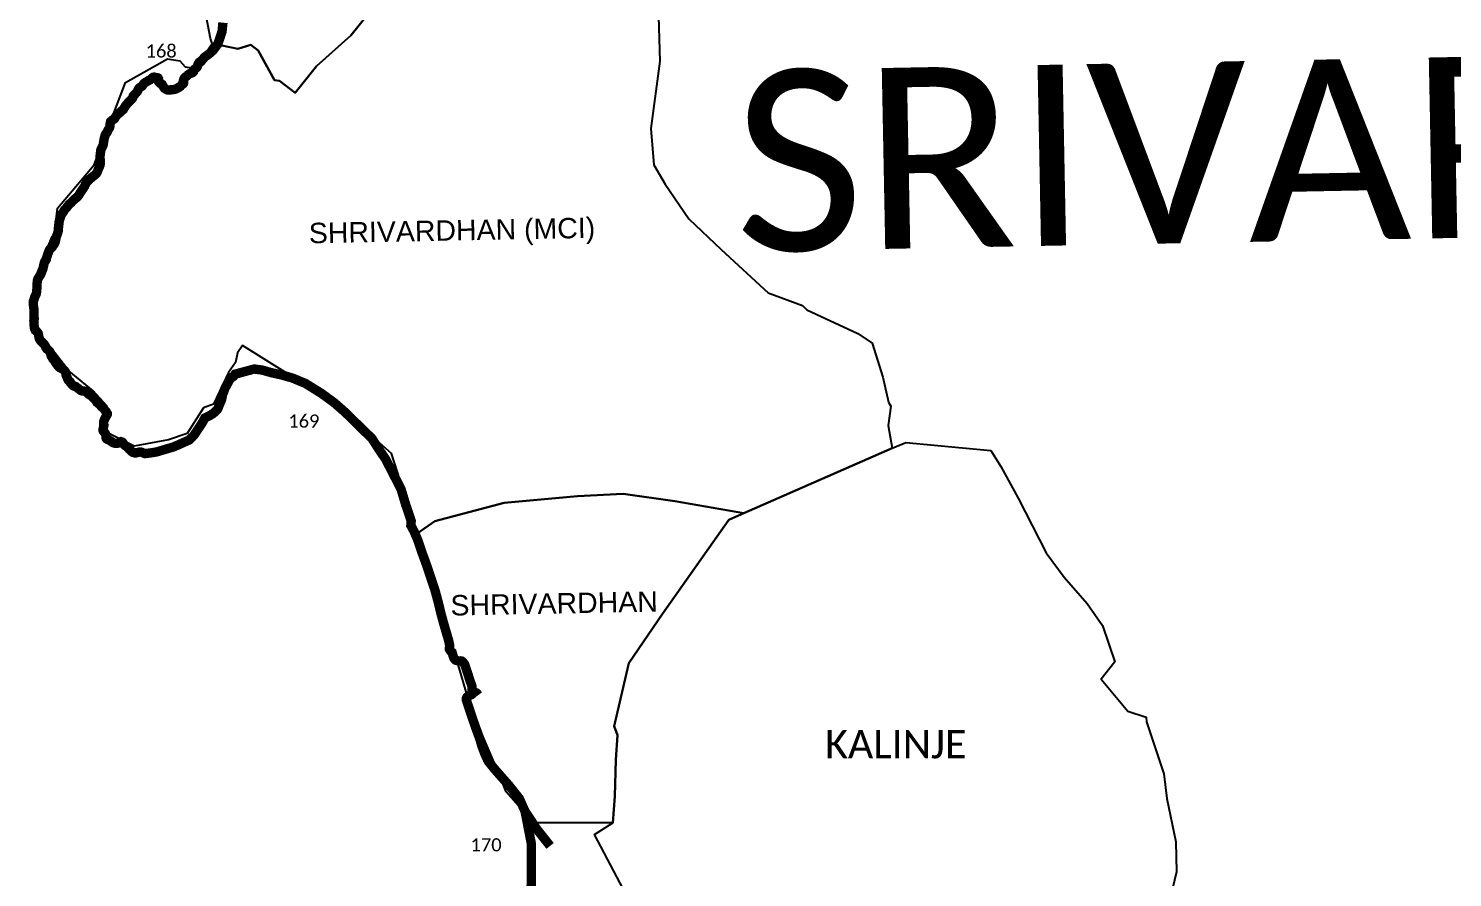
# Model space of a CAD drawing. Header units: metres. Extents: x 0 to 561379, y 0 to 4092696.
# Drawn here: x 287262 to 294857, y 1994576 to 1999103 of the extents above; entities that cross this region are included whole.
import ezdxf

# ---------------------------------------------------------------- set-up
doc = ezdxf.new("R2010")
doc.units = ezdxf.units.M
for name, color, linetype in [('COASTLINE', 5, 'Continuous'), ('NATURALLY PROTECTED', 3, 'Continuous'), ('TALUKA NAME', 5, 'Continuous'), ('village', 32, 'Continuous'), ('VILLAGE NAME', 250, 'Continuous')]:
    doc.layers.add(name, color=color, linetype=linetype)
doc.styles.get("Standard").update_dxf_attribs({"font": 'calibri.ttf'})

msp = doc.modelspace()

# ---------------------------------------------------------------- linework, layer by layer
at = {"layer": 'COASTLINE', "const_width": 50, "flags": 128}
msp.add_lwpolyline([(288299.3, 1999134), (288294.6, 1999086.3), (288283.9, 1999054), (288271.9, 1999020.2), (288246.2, 1998986), (288225.6, 1998967.5), (288203.9, 1998951.8), (288201.4, 1998949.5), (288198.5, 1998946.5), (288191.9, 1998938.8), (288188.8, 1998935.3), (288185.9, 1998931.3), (288183.5, 1998927.9), (288180.5, 1998925.4), (288177.6, 1998924.8), (288175.7, 1998924.8), (288173, 1998922.9), (288169.9, 1998918.9), (288166.7, 1998913.2), (288165.6, 1998907.8), (288163.8, 1998901.3), (288160.9, 1998896.4), (288157.4, 1998892.7), (288153.6, 1998889.9), (288148.9, 1998886.1), (288145.2, 1998882.8), (288143.6, 1998878.6), (288142.7, 1998873.6), (288141, 1998870.8), (288139, 1998869), (288135.4, 1998866.8), (288132.6, 1998865.7), (288127.9, 1998864.4), (288123.5, 1998862.5), (288118.8, 1998859.7), (288114.3, 1998856.7), (288110.2, 1998852.2), (288105.9, 1998848.7), (288101.8, 1998846), (288098.8, 1998844.1), (288095.7, 1998840.8), (288093, 1998837.7), (288091, 1998833.6), (288089.1, 1998828.7), (288088.3, 1998825.2), (288089.2, 1998822.4), (288090.5, 1998818.7), (288090.5, 1998815.9), (288090.2, 1998812.9), (288088.9, 1998809.9), (288087, 1998807.7), (288082.9, 1998805.5), (288079.2, 1998802.3), (288075.7, 1998798.2), (288072.7, 1998794.8), (288069.1, 1998792), (288064.4, 1998788.7), (288059.1, 1998786.5), (288052.1, 1998782.3), (288049.2, 1998780.6), (288043.4, 1998779.3), (288040.9, 1998778.2), (288032.8, 1998777.1), (288031, 1998777.1), (288027.2, 1998777.1), (288022.4, 1998776.3), (288019.6, 1998775.3), (288015.5, 1998774.5), (288012, 1998774.3), (288006.5, 1998774.8), (288001.4, 1998776.1), (287997.7, 1998777.8), (287992.4, 1998781.2), (287987.1, 1998784.3), (287983.9, 1998789.1), (287981.1, 1998795.2), (287978.3, 1998798.6), (287976.3, 1998802), (287974.9, 1998805.4), (287972.4, 1998807.3), (287968.8, 1998809), (287964.1, 1998810.7), (287960.3, 1998814.1), (287956.8, 1998818.3), (287955, 1998822.7), (287955, 1998825.9), (287955, 1998829.8), (287955.4, 1998832.4), (287955.6, 1998835.7), (287954.7, 1998837.6), (287953, 1998839.4), (287950.9, 1998840.4), (287948.1, 1998841), (287944.8, 1998841), (287939.5, 1998841.8), (287934.4, 1998843.4), (287930.5, 1998843.4), (287926.5, 1998842.8), (287922.1, 1998839.2), (287914, 1998831.6), (287910.3, 1998828.8), (287905.8, 1998827.4), (287901.6, 1998825.3), (287897.6, 1998822.2), (287893.4, 1998819.9), (287891, 1998818.6), (287887.2, 1998816.2), (287880.1, 1998811.2), (287875.8, 1998807.3), (287872.2, 1998802.3), (287870.2, 1998798.2), (287866.3, 1998794.5), (287863.8, 1998792.9), (287861.4, 1998791.5), (287857.8, 1998789.4), (287852.6, 1998785.4), (287849.5, 1998780.9), (287846.4, 1998776.3), (287844.4, 1998769.7), (287842.4, 1998765.7), (287838.5, 1998761.6), (287832.6, 1998755.9), (287828.1, 1998750.7), (287822.6, 1998745.6), (287820.3, 1998741.8), (287819.2, 1998737.4), (287817.8, 1998732.6), (287815.3, 1998728), (287811.4, 1998724.3), (287807.9, 1998721.2), (287804.3, 1998718.2), (287799.7, 1998713.5), (287797.3, 1998710.8), (287792.8, 1998705.8), (287788.6, 1998701.3), (287785, 1998696.8), (287779.3, 1998690), (287776.1, 1998684), (287771.9, 1998677.9), (287769.1, 1998672.4), (287765.5, 1998669), (287754.4, 1998659.6), (287749.7, 1998654.3), (287744.5, 1998650.2), (287740.1, 1998647.6), (287734.3, 1998642.7), (287731.5, 1998638), (287727.8, 1998633.4), (287723.9, 1998627.2), (287721.1, 1998622), (287716.2, 1998618.4), (287711.2, 1998615.8), (287708.9, 1998612.9), (287704.1, 1998609.6), (287700.5, 1998606.7), (287698.9, 1998600.5), (287697.7, 1998594.8), (287696.5, 1998587.7), (287696.5, 1998581.5), (287695.6, 1998577.6), (287694, 1998572.9), (287691.3, 1998569.1), (287688.6, 1998564.6), (287684.9, 1998557.9), (287682.3, 1998550.3), (287678.7, 1998545.4), (287675.1, 1998541.8), (287673, 1998538.5), (287671.3, 1998534.4), (287669.6, 1998527.3), (287667.3, 1998520.8), (287665.4, 1998511.4), (287662.8, 1998496), (287660.9, 1998482.4), (287658.2, 1998475.5), (287652.4, 1998464.4), (287648.1, 1998455.3), (287645.4, 1998433.4), (287643.9, 1998422.5), (287644, 1998411.4), (287646, 1998397.4), (287646, 1998385.7), (287644.3, 1998375.8), (287639.3, 1998362.9), (287634.7, 1998352.3), (287628.8, 1998336.8), (287622.8, 1998327.9), (287615.9, 1998321.6), (287604, 1998312.3), (287586.6, 1998297.7), (287575.2, 1998286.4), (287569.8, 1998278.4), (287564.9, 1998269.2), (287560.6, 1998260), (287553, 1998248.4), (287546.8, 1998239.6), (287539.7, 1998228.9), (287531.3, 1998215.5), (287523.2, 1998204.7), (287512.2, 1998196.1), (287498.3, 1998183.7), (287489.2, 1998173.9), (287478.6, 1998164.6), (287471.4, 1998156), (287465.6, 1998147.4), (287456.1, 1998137.8), (287448.5, 1998125.2), (287441.3, 1998115.8), (287436.3, 1998108.6), (287433.3, 1998098.7), (287429, 1998084.8), (287425.8, 1998072.1), (287423.2, 1998048.3), (287422, 1998038), (287422, 1998031.5), (287420.7, 1998020.7), (287417.8, 1998011.4), (287415.7, 1998004.8), (287410.8, 1997992.9), (287408.2, 1997979.2), (287405.7, 1997969.2), (287404.8, 1997964.1), (287401.5, 1997956.5), (287398.1, 1997951.3), (287394.6, 1997947.2), (287391.6, 1997942.4), (287388.8, 1997937), (287375.8, 1997924.8), (287373.1, 1997920.3), (287369, 1997910), (287365.4, 1997900.6), (287362, 1997888.5), (287359.5, 1997881.4), (287357.6, 1997871.9), (287354.7, 1997866.8), (287351, 1997863.7), (287348.2, 1997858.7), (287346.3, 1997852.5), (287344.4, 1997844.2), (287341.7, 1997831.4), (287338.7, 1997819), (287334.5, 1997809.9), (287330.8, 1997799.8), (287327, 1997790.3), (287322, 1997783.5), (287318, 1997776.9), (287312.6, 1997768.3), (287309.5, 1997758.7), (287308.2, 1997741.9), (287307.1, 1997728.9), (287307.1, 1997715), (287306.2, 1997702.9), (287305.1, 1997694.6), (287302.8, 1997685.4), (287299.1, 1997677.6), (287294.7, 1997669.1), (287292.3, 1997659.3), (287288.5, 1997648.9), (287287.5, 1997641.8), (287289.4, 1997619.6), (287291.1, 1997609.3), (287292, 1997592.7), (287292, 1997579.7), (287292.8, 1997553.7), (287290.9, 1997544), (287292.4, 1997531.1), (287292.4, 1997521.2), (287293.1, 1997509.4), (287294.8, 1997502.2), (287298.8, 1997493.8), (287305.5, 1997488.9), (287310.2, 1997483.2), (287314, 1997477.7), (287315.3, 1997471.9), (287316.4, 1997465.9), (287318.1, 1997457.8), (287320.4, 1997448.3), (287324.3, 1997442.2), (287329.1, 1997435), (287333.4, 1997430.6), (287341.1, 1997424.5), (287346.8, 1997417.9), (287351.1, 1997411.8), (287354.1, 1997403.6), (287356.9, 1997399.2), (287359.8, 1997394.6), (287363.9, 1997391), (287368.4, 1997388.4), (287374.7, 1997381.9), (287379.2, 1997373.4), (287380.3, 1997367.6), (287382.3, 1997362.6), (287384.1, 1997355.9), (287386.4, 1997352.2), (287389.8, 1997345.7), (287393.2, 1997340.5), (287397.8, 1997336.6), (287402.5, 1997328.8), (287405.9, 1997323.2), (287409.5, 1997317.5), (287414.8, 1997310), (287419.9, 1997303.4), (287424.4, 1997298.5), (287429.8, 1997294.2), (287437.1, 1997290.6), (287442.9, 1997287.9), (287448.2, 1997283.9), (287453.2, 1997279.4), (287456.7, 1997275.8), (287458.7, 1997272.2), (287460.5, 1997268.8), (287462, 1997260.7), (287462.7, 1997255.1), (287464.9, 1997249.2), (287468.2, 1997243.9), (287470.9, 1997235.8), (287473.2, 1997230.4), (287476.3, 1997225.6), (287481, 1997221.8), (287484.5, 1997219.1), (287487.1, 1997213.1), (287490.9, 1997208.8), (287496.5, 1997202.5), (287500.1, 1997198.8), (287505.5, 1997196.1), (287514.4, 1997193.7), (287519, 1997189.4), (287526.2, 1997184.7), (287537, 1997176), (287543, 1997172.1), (287547.7, 1997170.7), (287554.8, 1997170), (287558.8, 1997169.6), (287565.2, 1997168.2), (287570.6, 1997165.6), (287577.3, 1997159.4), (287584.8, 1997151.8), (287592.5, 1997147.3), (287603.7, 1997138.8), (287607.2, 1997134.2), (287611.1, 1997129.9), (287621.1, 1997122.2), (287627.3, 1997109.5), (287635.4, 1997103.4), (287640.4, 1997098.6), (287646.4, 1997093.8), (287648.3, 1997089.9), (287651.8, 1997085.8), (287657.7, 1997081.8), (287665.9, 1997073.3), (287670.7, 1997066.1), (287674.7, 1997061.9), (287679.7, 1997055.3), (287682.3, 1997050.5), (287682.1, 1997045.2), (287679.6, 1997040.6), (287677, 1997035.9), (287672.8, 1997028.2), (287666.6, 1997016.9), (287664, 1997009.4), (287662.6, 1997004), (287662.6, 1996999.3), (287662.6, 1996993.5), (287664.4, 1996989), (287664.4, 1996986.1), (287661.4, 1996972.8), (287659.7, 1996965.4), (287659.4, 1996959.9), (287661.7, 1996955.3), (287666.8, 1996950.9), (287669.4, 1996947.4), (287672.1, 1996943.4), (287674.6, 1996935.7), (287675.7, 1996926.5), (287676.5, 1996918.5), (287679.5, 1996914.1), (287686, 1996910.4), (287692.1, 1996908.1), (287699.6, 1996903.9), (287705.5, 1996900.2), (287710.1, 1996896.2), (287715.7, 1996893.3), (287723.3, 1996891.5), (287730.3, 1996890.4), (287735.2, 1996890.7), (287740.4, 1996892.1), (287745.4, 1996894.5), (287748.9, 1996895.8), (287753.1, 1996897), (287757.2, 1996899.4), (287761.6, 1996897.9), (287765.8, 1996894.3), (287769.7, 1996888.5), (287773.3, 1996883.4), (287777.7, 1996879.1), (287783.1, 1996875.8), (287786.5, 1996873.8), (287793.4, 1996866.8), (287798.9, 1996860), (287805.4, 1996855.4), (287811.4, 1996849.2), (287815.7, 1996844.9), (287820.3, 1996842.4), (287827.3, 1996840.2), (287837.1, 1996840.3), (287841.1, 1996841.2), (287850, 1996843.4), (287856.1, 1996844.7), (287864.2, 1996844), (287882.8, 1996836.1), (287915.9, 1996840.3), (287945.6, 1996845.1), (288034.8, 1996871.6), (288057.6, 1996881.1), (288120.3, 1996909.4), (288143.9, 1996932.5), (288172.2, 1996974.8), (288175.6, 1996980), (288188.1, 1996998.8), (288203.2, 1997026.6), (288208.2, 1997029.1), (288227, 1997037.6), (288243.4, 1997047.6), (288256, 1997057.3), (288272.1, 1997074.6), (288280, 1997095.6), (288292, 1997123.2), (288298.1, 1997152.5), (288305, 1997170.2), (288310.8, 1997185.9), (288327.2, 1997215.2), (288334.1, 1997228.7), (288342.8, 1997239.2), (288356.1, 1997248.1), (288363.9, 1997259.7), (288466.3, 1997287.3), (288507.9, 1997281.8), (288558.8, 1997267.4), (288609.7, 1997256.1), (288668.7, 1997239.6), (288739.2, 1997210.4), (288823.9, 1997157.8), (288893.1, 1997107.4), (288955.6, 1997052.5), (289014.5, 1996994.1), (289093.6, 1996917.3), (289133.5, 1996855.7), (289167, 1996806.6), (289203.6, 1996735.7), (289249.4, 1996646), (289274.2, 1996563.4), (289287.7, 1996524.8), (289303.4, 1996477.4), (289301.5, 1996453.1), (289318.6, 1996421.4), (289338.9, 1996373.9), (289359.6, 1996311.9), (289387.3, 1996236.3), (289429.2, 1996111.3), (289446.3, 1996048), (289463, 1995980.4), (289466.7, 1995966.2), (289478.1, 1995925.1), (289503.3, 1995838.6), (289507.9, 1995817.3), (289507.9, 1995809.6), (289507.6, 1995803.2), (289506.4, 1995797.5), (289506.8, 1995793.5), (289510.3, 1995788.1), (289514.8, 1995782.2), (289521.6, 1995776.3), (289525.6, 1995760.8), (289531.2, 1995745.1), (289537.2, 1995737.4), (289541.7, 1995734), (289549.7, 1995731.7), (289559.7, 1995730.3), (289565.5, 1995731), (289573.3, 1995729.7), (289578.7, 1995725.4), (289588.3, 1995712.4), (289603.4, 1995667.6), (289616.5, 1995626.9), (289626.9, 1995597.4), (289627.8, 1995577.8), (289629.2, 1995565.1), (289628.5, 1995555.5), (289623.3, 1995550), (289609.1, 1995544), (289601.5, 1995538.1), (289597.5, 1995530), (289597.6, 1995521.3), (289604.7, 1995500.4), (289627.1, 1995433.3), (289646.4, 1995377), (289658.3, 1995345.5), (289670.3, 1995310.8), (289679.1, 1995280.3), (289695.2, 1995236.9), (289709.8, 1995205), (289716.8, 1995192.3), (289724.5, 1995183), (289742.8, 1995160.1), (289778.8, 1995118.9), (289825.8, 1995065.5), (289879.7, 1994997.3), (289910.5, 1994928.7), (289944.8, 1994752.6), (289944.8, 1994553.8), (289932.8, 1994406.6)], dxfattribs=at)
at = {"layer": 'NATURALLY PROTECTED', "const_width": 50, "flags": 128}
for points in [[(288246.2, 1998986), (288225.6, 1998967.5), (288203.9, 1998951.8), (288201.4, 1998949.5), (288198.5, 1998946.5), (288191.9, 1998938.8), (288188.8, 1998935.3), (288185.9, 1998931.3), (288183.5, 1998927.9), (288180.5, 1998925.4), (288177.6, 1998924.8), (288175.7, 1998924.8), (288173, 1998922.9), (288169.9, 1998918.9), (288166.7, 1998913.2), (288165.6, 1998907.8), (288163.8, 1998901.3), (288160.9, 1998896.4), (288157.4, 1998892.7), (288153.6, 1998889.9), (288148.9, 1998886.1), (288145.2, 1998882.8), (288143.6, 1998878.6), (288142.7, 1998873.6), (288141, 1998870.8), (288139, 1998869), (288135.4, 1998866.8), (288132.6, 1998865.7), (288127.9, 1998864.4), (288123.5, 1998862.5), (288118.8, 1998859.7), (288114.3, 1998856.7), (288110.2, 1998852.2), (288105.9, 1998848.7), (288101.8, 1998846), (288098.8, 1998844.1), (288095.7, 1998840.8), (288093, 1998837.7), (288091, 1998833.6), (288089.1, 1998828.7), (288088.3, 1998825.2), (288089.2, 1998822.4), (288090.5, 1998818.7), (288090.5, 1998815.9), (288090.2, 1998812.9), (288088.9, 1998809.9), (288087, 1998807.7), (288082.9, 1998805.5), (288079.2, 1998802.3), (288075.7, 1998798.2), (288072.7, 1998794.8), (288069.1, 1998792), (288064.4, 1998788.7), (288059.1, 1998786.5), (288052.1, 1998782.3), (288049.2, 1998780.6), (288043.4, 1998779.3), (288040.9, 1998778.2), (288032.8, 1998777.1), (288031, 1998777.1), (288027.2, 1998777.1), (288022.4, 1998776.3), (288019.6, 1998775.3), (288015.5, 1998774.5), (288012, 1998774.3), (288006.5, 1998774.8), (288001.4, 1998776.1), (287997.7, 1998777.8), (287992.4, 1998781.2), (287987.1, 1998784.3), (287983.9, 1998789.1), (287981.1, 1998795.2), (287978.3, 1998798.6), (287976.3, 1998802), (287974.9, 1998805.4), (287972.4, 1998807.3), (287968.8, 1998809), (287964.1, 1998810.7), (287960.3, 1998814.1), (287956.8, 1998818.3), (287955, 1998822.7), (287955, 1998825.9), (287955, 1998829.8), (287955.4, 1998832.4), (287955.6, 1998835.7), (287954.7, 1998837.6), (287953, 1998839.4), (287950.9, 1998840.4), (287949, 1998840.8)], [(287949, 1998840.8), (287948.1, 1998841), (287944.8, 1998841), (287939.5, 1998841.8), (287934.4, 1998843.4), (287930.5, 1998843.4), (287926.5, 1998842.8), (287922.1, 1998839.2), (287914, 1998831.6), (287910.3, 1998828.8), (287905.8, 1998827.4), (287901.6, 1998825.3), (287897.6, 1998822.2), (287893.4, 1998819.9), (287891, 1998818.6), (287887.2, 1998816.2), (287880.1, 1998811.2), (287875.8, 1998807.3), (287872.2, 1998802.3), (287870.2, 1998798.2), (287866.3, 1998794.5), (287863.8, 1998792.9), (287861.4, 1998791.5), (287857.8, 1998789.4), (287852.6, 1998785.4), (287849.5, 1998780.9), (287846.4, 1998776.3), (287844.4, 1998769.7), (287842.4, 1998765.7), (287838.5, 1998761.6), (287832.6, 1998755.9), (287828.1, 1998750.7), (287822.6, 1998745.6), (287820.3, 1998741.8), (287819.2, 1998737.4), (287817.8, 1998732.6), (287815.3, 1998728), (287811.4, 1998724.3), (287807.9, 1998721.2), (287804.3, 1998718.2), (287799.7, 1998713.5), (287797.3, 1998710.8), (287792.8, 1998705.8), (287788.6, 1998701.3), (287785, 1998696.8), (287779.3, 1998690), (287776.1, 1998684), (287771.9, 1998677.9), (287769.1, 1998672.4), (287765.5, 1998669), (287754.4, 1998659.6), (287749.7, 1998654.3), (287744.5, 1998650.2), (287740.1, 1998647.6), (287734.3, 1998642.7), (287731.5, 1998638), (287727.8, 1998633.4), (287723.9, 1998627.2), (287721.1, 1998622), (287716.2, 1998618.4), (287711.2, 1998615.8), (287708.9, 1998612.9), (287704.1, 1998609.6), (287700.5, 1998606.7), (287698.9, 1998600.5), (287697.7, 1998594.8), (287696.5, 1998587.7), (287696.5, 1998581.5), (287695.6, 1998577.6), (287694, 1998572.9), (287691.3, 1998569.1), (287688.6, 1998564.6), (287684.9, 1998557.9), (287682.3, 1998550.3), (287678.7, 1998545.4), (287675.1, 1998541.8), (287673, 1998538.5), (287671.3, 1998534.4), (287669.6, 1998527.3), (287667.3, 1998520.8), (287665.4, 1998511.4), (287662.8, 1998496), (287660.9, 1998482.4), (287658.2, 1998475.5), (287652.4, 1998464.4), (287648.1, 1998455.3), (287645.4, 1998433.4), (287643.9, 1998422.5), (287644, 1998411.4), (287646, 1998397.4), (287646, 1998385.7), (287644.3, 1998375.8), (287639.3, 1998362.9), (287634.7, 1998352.3), (287628.8, 1998336.8), (287622.8, 1998327.9), (287615.9, 1998321.6), (287604, 1998312.3), (287586.6, 1998297.7), (287575.2, 1998286.4), (287569.8, 1998278.4), (287564.9, 1998269.2), (287560.6, 1998260), (287553, 1998248.4), (287546.8, 1998239.6), (287539.7, 1998228.9), (287531.3, 1998215.5), (287523.2, 1998204.7), (287512.2, 1998196.1), (287498.3, 1998183.7), (287489.2, 1998173.9), (287478.6, 1998164.6), (287471.4, 1998156), (287465.6, 1998147.4), (287456.1, 1998137.8), (287448.5, 1998125.2), (287441.3, 1998115.8), (287436.3, 1998108.6), (287433.3, 1998098.7), (287429, 1998084.8), (287425.8, 1998072.1), (287423.2, 1998048.3), (287422, 1998038), (287422, 1998031.5), (287420.7, 1998020.7), (287417.8, 1998011.4), (287415.7, 1998004.8), (287410.8, 1997992.9), (287408.2, 1997979.2), (287405.7, 1997969.2), (287404.8, 1997964.1), (287401.5, 1997956.5), (287398.1, 1997951.3), (287394.6, 1997947.2), (287391.6, 1997942.4), (287388.8, 1997937), (287375.8, 1997924.8), (287373.1, 1997920.3), (287369, 1997910), (287365.4, 1997900.6), (287362, 1997888.5), (287359.5, 1997881.4), (287357.6, 1997871.9), (287354.7, 1997866.8), (287351, 1997863.7), (287348.2, 1997858.7), (287346.3, 1997852.5), (287344.4, 1997844.2), (287341.7, 1997831.4), (287338.7, 1997819), (287334.5, 1997809.9), (287330.8, 1997799.8), (287327, 1997790.3), (287322, 1997783.5), (287318, 1997776.9), (287312.6, 1997768.3), (287309.5, 1997758.7), (287308.2, 1997741.9), (287307.1, 1997728.9), (287307.1, 1997715), (287306.2, 1997702.9), (287305.1, 1997694.6), (287302.8, 1997685.4)], [(287302.7, 1997685.2), (287299.1, 1997677.6), (287294.7, 1997669.1), (287292.3, 1997659.3), (287288.5, 1997648.9), (287287.5, 1997641.8), (287289.4, 1997619.6), (287291.1, 1997609.3), (287292, 1997592.7), (287292, 1997579.7), (287292.8, 1997553.7), (287290.9, 1997544), (287292.4, 1997531.1), (287292.4, 1997521.2), (287293.1, 1997509.4), (287294.8, 1997502.2), (287298.8, 1997493.8), (287305.5, 1997488.9), (287310.2, 1997483.2), (287314, 1997477.7), (287315.3, 1997471.9), (287316.4, 1997465.9), (287318.1, 1997457.8), (287320.4, 1997448.3), (287324.3, 1997442.2), (287329.1, 1997435), (287333.4, 1997430.6), (287341.1, 1997424.5), (287346.8, 1997417.9), (287351.1, 1997411.8), (287354.1, 1997403.6), (287356.9, 1997399.2), (287359.8, 1997394.6), (287363.9, 1997391), (287368.4, 1997388.4), (287374.7, 1997381.9), (287379.2, 1997373.4), (287380.3, 1997367.6), (287382.3, 1997362.6), (287384.1, 1997355.9), (287386.4, 1997352.2), (287389.8, 1997345.7), (287393.2, 1997340.5), (287397.8, 1997336.6), (287402.5, 1997328.8), (287405.9, 1997323.2), (287409.5, 1997317.5), (287414.8, 1997310), (287419.9, 1997303.4), (287424.4, 1997298.5), (287429.8, 1997294.2), (287437.1, 1997290.6), (287442.9, 1997287.9), (287448.2, 1997283.9), (287453.2, 1997279.4), (287456.7, 1997275.8), (287458.7, 1997272.2), (287460.5, 1997268.8), (287462, 1997260.7), (287462.7, 1997255.1), (287464.9, 1997249.2), (287468.2, 1997243.9), (287470.9, 1997235.8), (287473.2, 1997230.4), (287476.3, 1997225.6), (287481, 1997221.8), (287484.5, 1997219.1)], [(287484.5, 1997219.1), (287487.1, 1997213.1), (287490.9, 1997208.8), (287496.5, 1997202.5), (287500.1, 1997198.8), (287505.5, 1997196.1), (287514.4, 1997193.7), (287519, 1997189.4), (287526.2, 1997184.7), (287537, 1997176), (287543, 1997172.1), (287547.7, 1997170.7), (287554.8, 1997170), (287558.8, 1997169.6), (287565.2, 1997168.2), (287570.6, 1997165.6), (287577.3, 1997159.4), (287584.8, 1997151.8), (287592.5, 1997147.3), (287603.7, 1997138.8), (287607.2, 1997134.2), (287611.1, 1997129.9), (287621.1, 1997122.2), (287627.3, 1997109.5), (287635.4, 1997103.4), (287640.4, 1997098.6), (287646.4, 1997093.8), (287648.3, 1997089.9), (287651.8, 1997085.8), (287657.7, 1997081.8), (287665.9, 1997073.3), (287670.7, 1997066.1), (287674.7, 1997061.9), (287679.7, 1997055.3), (287682.3, 1997050.5), (287682.1, 1997045.2), (287679.6, 1997040.6), (287677, 1997035.9), (287672.8, 1997028.2), (287666.6, 1997016.9), (287664, 1997009.4), (287662.6, 1997004), (287662.6, 1996999.3), (287662.6, 1996993.5), (287664.4, 1996989), (287664.4, 1996986.1), (287661.4, 1996972.8), (287659.7, 1996965.4), (287659.4, 1996959.9), (287661.7, 1996955.3), (287666.8, 1996950.9), (287669.4, 1996947.4), (287672.1, 1996943.4), (287674.6, 1996935.7), (287675.7, 1996926.5), (287676.5, 1996918.5), (287679.5, 1996914.1), (287686, 1996910.4), (287692.1, 1996908.1), (287699.6, 1996903.9), (287705.5, 1996900.2), (287710.1, 1996896.2), (287715.7, 1996893.3), (287723.3, 1996891.5), (287730.3, 1996890.4), (287735.2, 1996890.7), (287740.4, 1996892.1), (287745.4, 1996894.5), (287748.9, 1996895.8), (287753.1, 1996897), (287757.2, 1996899.4), (287761.6, 1996897.9), (287765.8, 1996894.3), (287769.7, 1996888.5), (287773.3, 1996883.4), (287777.7, 1996879.1), (287783.1, 1996875.8), (287786.5, 1996873.8), (287793.4, 1996866.8), (287798.9, 1996860), (287805.4, 1996855.4), (287811.4, 1996849.2), (287815.7, 1996844.9), (287820.3, 1996842.4), (287827.3, 1996840.2), (287837.1, 1996840.3), (287841.1, 1996841.2), (287850, 1996843.4), (287856.1, 1996844.7), (287864.2, 1996844), (287882.8, 1996836.1), (287915.9, 1996840.3), (287945.6, 1996845.1), (288034.8, 1996871.6), (288057.6, 1996881.1), (288120.3, 1996909.4), (288143.9, 1996932.5), (288172.2, 1996974.8), (288175.6, 1996980), (288188.1, 1996998.8), (288203.2, 1997026.6), (288208.2, 1997029.1), (288219.9, 1997034.4)], [(289660.8, 1995548.4), (289654.1, 1995557.5), (289650.3, 1995560.6), (289645.1, 1995561), (289638.8, 1995558.8), (289630, 1995554.8), (289623.3, 1995550), (289609.1, 1995544), (289601.5, 1995538.1), (289597.5, 1995530), (289597.6, 1995521.3), (289604.7, 1995500.4), (289627.1, 1995433.3), (289646.4, 1995377), (289658.3, 1995345.5), (289670.3, 1995310.8), (289679.1, 1995280.3), (289695.2, 1995236.9), (289709.8, 1995205), (289716.8, 1995192.3), (289724.5, 1995183), (289742.8, 1995160.1), (289778.8, 1995118.9), (289825.8, 1995065.5), (289879.7, 1994997.3), (289910.5, 1994928.7), (289974.4, 1994831.9), (290044.3, 1994744.4)]]:
    msp.add_lwpolyline(points, dxfattribs=at)
at = {"layer": 'village'}
for points in [[(289069.8, 1999175.1, 0), (288980.6, 1999065.6, 0), (288797.8, 1998901.7, 0), (288684.1, 1998759.6, 0), (288601.1, 1998824.5, 0), (288574.9, 1998828, 0), (288488, 1998985.7, 0), (288447.3, 1999016.4, 0), (288378.3, 1998993.9, 0), (288241.2, 1999023.9, 0), (288232.6, 1999049, 0), (288179.7, 1999330.3, 0)], [(290620.4, 1999227.4, 0), (290628.8, 1998928.7, 0), (290580.7, 1998569.1, 0), (290597.9, 1998376.7, 0), (290657.7, 1998273.8, 0), (290783.1, 1998087.4, 0), (290956.1, 1997924.2, 0), (291207.3, 1997693.5, 0), (291390.1, 1997626, 0), (291413.6, 1997602.3, 0), (291684.6, 1997477.3, 0), (291762.5, 1997425.5, 0), (291818.7, 1997243.3, 0), (291848.8, 1997111.3, 0), (291860.6, 1997088.7, 0), (291847.7, 1996986.3, 0), (291868.7, 1996864.8, 0), (291076.9, 1996518, 0), (290710, 1996582.2, 0), (290434.2, 1996622.2, 0), (290190.7, 1996609.5, 0), (289799, 1996574.4, 0), (289429.1, 1996475.9, 0), (289336, 1996410.4, 0), (289197.6, 1996836, 0), (289040.6, 1996977.1, 0), (288948.7, 1997081.2, 0), (288659.7, 1997253.1, 0), (288404.4, 1997413.4, 0), (288376.9, 1997373.3, 0), (288366.9, 1997322.6, 0), (288329.6, 1997269.4, 0), (288248.5, 1997100, 0), (288195.8, 1997080.6, 0), (288109.1, 1996943.2, 0), (288008.8, 1996909.9, 0), (287825.5, 1996875.9, 0), (287669.2, 1996954.4, 0), (287679.8, 1997091.5, 0), (287607.9, 1997171, 0), (287479.8, 1997276.3, 0), (287299.2, 1997505.4, 0), (287289.9, 1997652.5, 0), (287305.9, 1997787, 0), (287388.7, 1997994.1, 0), (287401.5, 1998008.7, 0), (287416.9, 1998144.6, 0), (287612.2, 1998376, 0), (287779, 1998814.6, 0), (288003.2, 1998940.4, 0), (288069.1, 1998930, 0), (288097.4, 1998898.4, 0), (288149.9, 1998889.4, 0), (288241.2, 1999023.9, 0), (288378.3, 1998993.9, 0), (288447.3, 1999016.4, 0), (288488, 1998985.7, 0), (288574.9, 1998828, 0), (288601.1, 1998824.5, 0), (288684.1, 1998759.6, 0), (288797.8, 1998901.7, 0), (288980.6, 1999065.6, 0), (289069.8, 1999175.1, 0)], [(290520.8, 1994350.7, 0), (290281.6, 1994805.2, 0), (290378.2, 1994866.9, 0), (290390.2, 1995010.2, 0), (290393.9, 1995203.8, 0), (290403.3, 1995334.2, 0), (290385.2, 1995382.6, 0), (290464.3, 1995719.6, 0), (290644.2, 1995981.8, 0), (290997, 1996483, 0), (291076.9, 1996518, 0), (291868.7, 1996864.8, 0), (291940.4, 1996895.4, 0), (292394.6, 1996853.2, 0), (292447.8, 1996767, 0), (292541, 1996599, 0), (292688.8, 1996306.8, 0), (292785.4, 1996176.5, 0), (292908, 1996036.7, 0), (292990.4, 1995920.3, 0), (293056.2, 1995725.6, 0), (292982.7, 1995633.2, 0), (293125, 1995462.4, 0), (293222.6, 1995431.1, 0), (293225.6, 1995405.7, 0), (293316.8, 1995128.5, 0), (293332.3, 1994996.7, 0), (293380.9, 1994765.5, 0), (293384.7, 1994606.5, 0), (293335.7, 1994398.6, 0)]]:
    msp.add_polyline3d(points, dxfattribs=at)
msp.add_polyline3d([(289429.1, 1996475.9, 0), (289799, 1996574.4, 0), (290190.7, 1996609.5, 0), (290434.2, 1996622.2, 0), (290710, 1996582.2, 0), (291076.9, 1996518, 0), (290997, 1996483, 0), (290644.2, 1995981.8, 0), (290464.3, 1995719.6, 0), (290385.2, 1995382.6, 0), (290403.3, 1995334.2, 0), (290393.9, 1995203.8, 0), (290390.2, 1995010.2, 0), (290378.2, 1994866.9, 0), (289955.5, 1994868.2, 0), (289809.1, 1995032.2, 0), (289767.5, 1995140.1, 0), (289623.5, 1995475.6, 0), (289471.6, 1995990.5, 0), (289336, 1996410.4, 0)], close=True, dxfattribs=at)

# ---------------------------------------------------------------- texts
at = {"layer": 'NATURALLY PROTECTED', "char_height": 70, "attachment_point": 1}
for s, insert in [('168', (287886.8, 1999018.2)), ('169', (288647.9, 1997044.6)), ('170', (289619.6, 1994785.1))]:
    msp.add_mtext_dynamic_manual_height_columns(s, width=95.172, gutter_width=1, heights=[0], dxfattribs=dict(at, insert=insert))
at = {"layer": 'TALUKA NAME', "insert": (291014.4, 1998876.7), "char_height": 964.528, "attachment_point": 1, "rotation": 1.10283}
msp.add_mtext_dynamic_manual_height_columns('{\\fCalibri|b0|i0|c0|p34;SRIVARDHAN}', width=813.409, gutter_width=4822.6, heights=[0], dxfattribs=at)
at = {"layer": 'VILLAGE NAME', "char_height": 108.748, "attachment_point": 1, "rotation": 1.10283}
for s, width, heights, insert in [('{\\fArial|b0|i0|c0|p34;SHRIVARDHAN (MCI)}', 1571.314, [0], (288756.3, 1998066.2)), ('{\\fArial|b0|i0|c0|p34;SHRIVARDHAN }', 1068.399, [112.5], (289511.7, 1996081.1))]:
    msp.add_mtext_dynamic_manual_height_columns(s, width=width, gutter_width=543.7, heights=heights, dxfattribs=dict(at, insert=insert))
at = {"layer": 'VILLAGE NAME', "insert": (291510.8, 1995361.6), "char_height": 150, "attachment_point": 1}
msp.add_mtext_dynamic_manual_height_columns('{\\fCalibri|b0|i0|c0|p34;KALINJE}', width=1877.914, gutter_width=1, heights=[0], dxfattribs=at)

doc.saveas('drawing.dxf')
